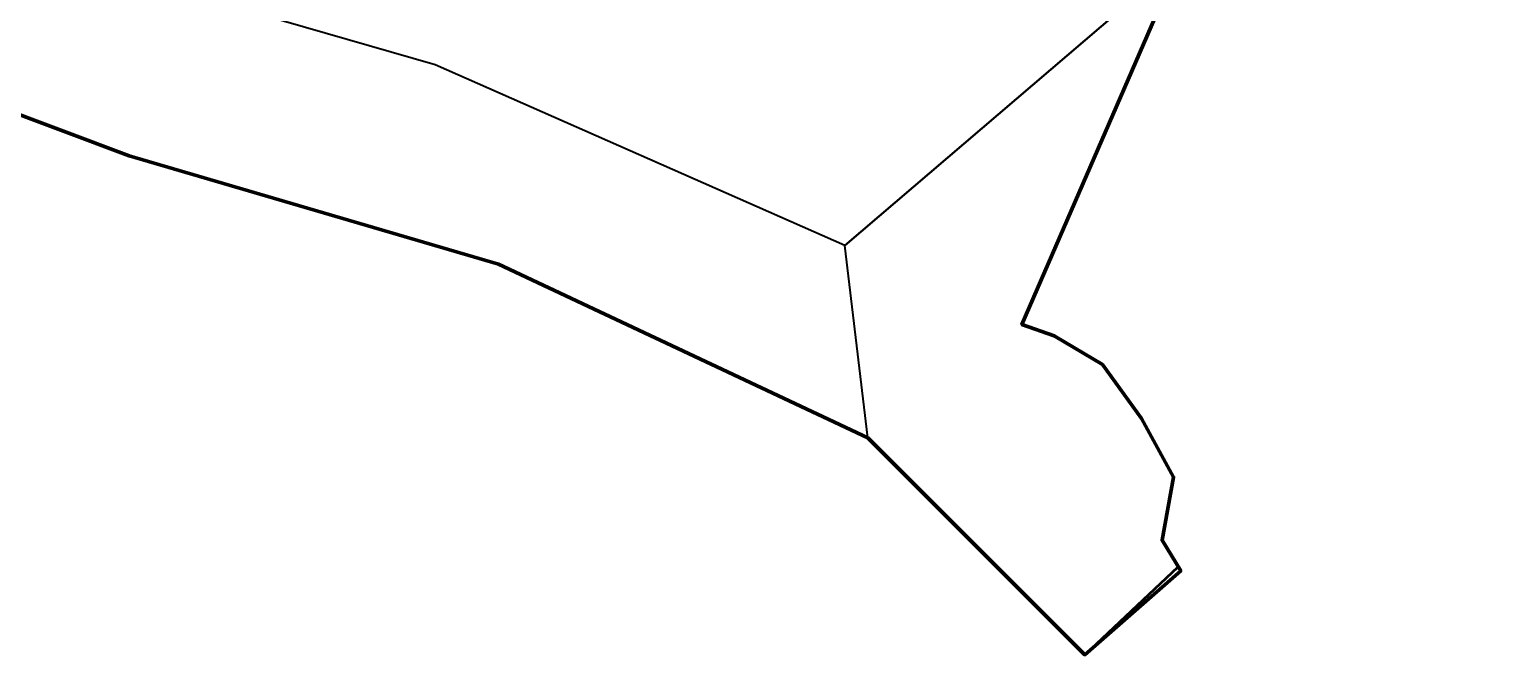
# Model space of a CAD drawing. Header units: metres. Extents: x 251686 to 255059, y 1627526 to 1631912.
# Drawn here: x 253877 to 254382, y 1627526 to 1627742 of the extents above; entities that cross this region are included whole.
import ezdxf

# ---------------------------------------------------------------- set-up
doc = ezdxf.new("R2010")
doc.units = ezdxf.units.M
doc.header["$MEASUREMENT"] = 0
doc.layers.add('Limites des CA Rufisque', color=5, linetype='Continuous', lineweight=53)
doc.layers.add('limites_communes_2025', color=7, linetype='Continuous', lineweight=0)
doc.layers.add('limites_sections', color=7, linetype='Continuous')

msp = doc.modelspace()

# ---------------------------------------------------------------- linework, layer by layer
at = {"layer": 'Limites des CA Rufisque', "color": 1, "linetype": 'Continuous', "lineweight": 53, "extrusion": (-6.04997e-07, 6.04997e-07, 1), "elevation": 0.830989, "flags": 128}
msp.add_lwpolyline([(254166.245523, 1627601.253898), (254166.248906, 1627601.250515)], close=True, dxfattribs=at)
at = {"layer": 'Limites des CA Rufisque', "color": 1, "linetype": 'Continuous', "lineweight": 53, "extrusion": (2.35697e-07, 2.22051e-07, 1), "elevation": 0.421472, "flags": 128}
msp.add_lwpolyline([(254241.245871, 1627526.254129), (254273.492865, 1627556.634111)], dxfattribs=at)
at = {"layer": 'limites_communes_2025', "color": 3, "lineweight": 80, "flags": 128}
for points in [[(254538.1941, 1627952.0019), (254300.4655, 1627793.2515), (254283.3998, 1627779.7578), (254275.8592, 1627770.6296), (254219.5028, 1627640.4544), (254230.6154, 1627636.4856), (254247.2841, 1627626.5637), (254260.7779, 1627607.9106), (254271.8904, 1627587.6699), (254267.9217, 1627565.8417), (254274.352, 1627555.2142), (254241.25, 1627526.25), (254166.25, 1627601.25), (254038.75, 1627661.25), (253911.25, 1627698.75), (253791.25, 1627743.75), (253618.75, 1627803.75), (253468.75, 1627871.25), (253371.25, 1627908.75), (253303.75, 1627991.25), (253198.75, 1628051.25), (253108.75, 1628096.25), (252786.25, 1628193.75)], [(254219.5028, 1627640.4544), (254275.8592, 1627770.6296)], [(254230.6154, 1627636.4856), (254219.5028, 1627640.4544)], [(254247.2841, 1627626.5637), (254230.6154, 1627636.4856)], [(254260.7779, 1627607.9106), (254247.2841, 1627626.5637)], [(254271.8904, 1627587.6699), (254260.7779, 1627607.9106)], [(254267.9217, 1627565.8417), (254271.8904, 1627587.6699)], [(254274.352, 1627555.2142), (254267.9217, 1627565.8417)]]:
    msp.add_lwpolyline(points, dxfattribs=at)
at = {"layer": 'limites_sections', "color": 112, "lineweight": 40, "extrusion": (3.13226e-08, -1.22909e-08, 1), "elevation": -0.01207, "flags": 128}
msp.add_lwpolyline([(254381.885013, 1628242.498279), (254651.876115, 1628047.603031), (254649.151342, 1628042.153484), (254282.056716, 1627781.848766), (254258.712942, 1627753.642236), (254158.402887, 1627667.719989), (254016.92288, 1627730.128102), (253789.717074, 1627795.718879), (253560.793059, 1627891.442229), (253461.178186, 1627935.950985), (253423.027767, 1627967.742968), (253305.375391, 1628033.502846), (253374.268487, 1628101.940239), (253388.282867, 1628177.212071), (253454.032863, 1628268.742801), (253456.858534, 1628379.83858), (253454.879488, 1628458.45481), (253488.589644, 1628500.414429), (253582.988286, 1628458.102486), (253644.43714, 1628425.981101), (253736.007323, 1628381.875383), (253766.757442, 1628373.202598), (253836.323408, 1628343.15576), (253837.103178, 1628319.100647), (253879.127588, 1628301.609786), (253897.943396, 1628292.248733), (253942.258351, 1628268.687297), (254032.48387, 1628219.152912), (254111.3613, 1628174.170812), (254127.468152, 1628196.627242), (254166.418264, 1628175.618587), (254262.032613, 1628116.192678), (254381.885013, 1628242.498279)], close=True, dxfattribs=at)
at = {"layer": 'limites_sections', "color": 112, "linetype": 'Continuous', "lineweight": 40, "elevation": 0.000023, "flags": 128}
msp.add_lwpolyline([(254649.151342, 1628042.153484), (254642.1756, 1628028.202), (254627.0943, 1628011.9301), (254587.0098, 1627982.9582), (254538.1941, 1627952.0019), (254300.4655, 1627793.2515), (254283.3998, 1627779.7578), (254275.8592, 1627770.6296), (254219.5028, 1627640.4544), (254230.6154, 1627636.4856), (254247.2841, 1627626.5637), (254260.7779, 1627607.9106), (254271.8904, 1627587.6699), (254267.9217, 1627565.8417), (254273.492865, 1627556.634111), (254241.245871, 1627526.254129), (254166.25, 1627601.25), (254166.248906, 1627601.250515), (254166.245523, 1627601.253898), (254158.402887, 1627667.719989), (254258.712942, 1627753.642236), (254282.056716, 1627781.848766), (254649.151342, 1628042.153484)], close=True, dxfattribs=at)

doc.saveas('drawing.dxf')
